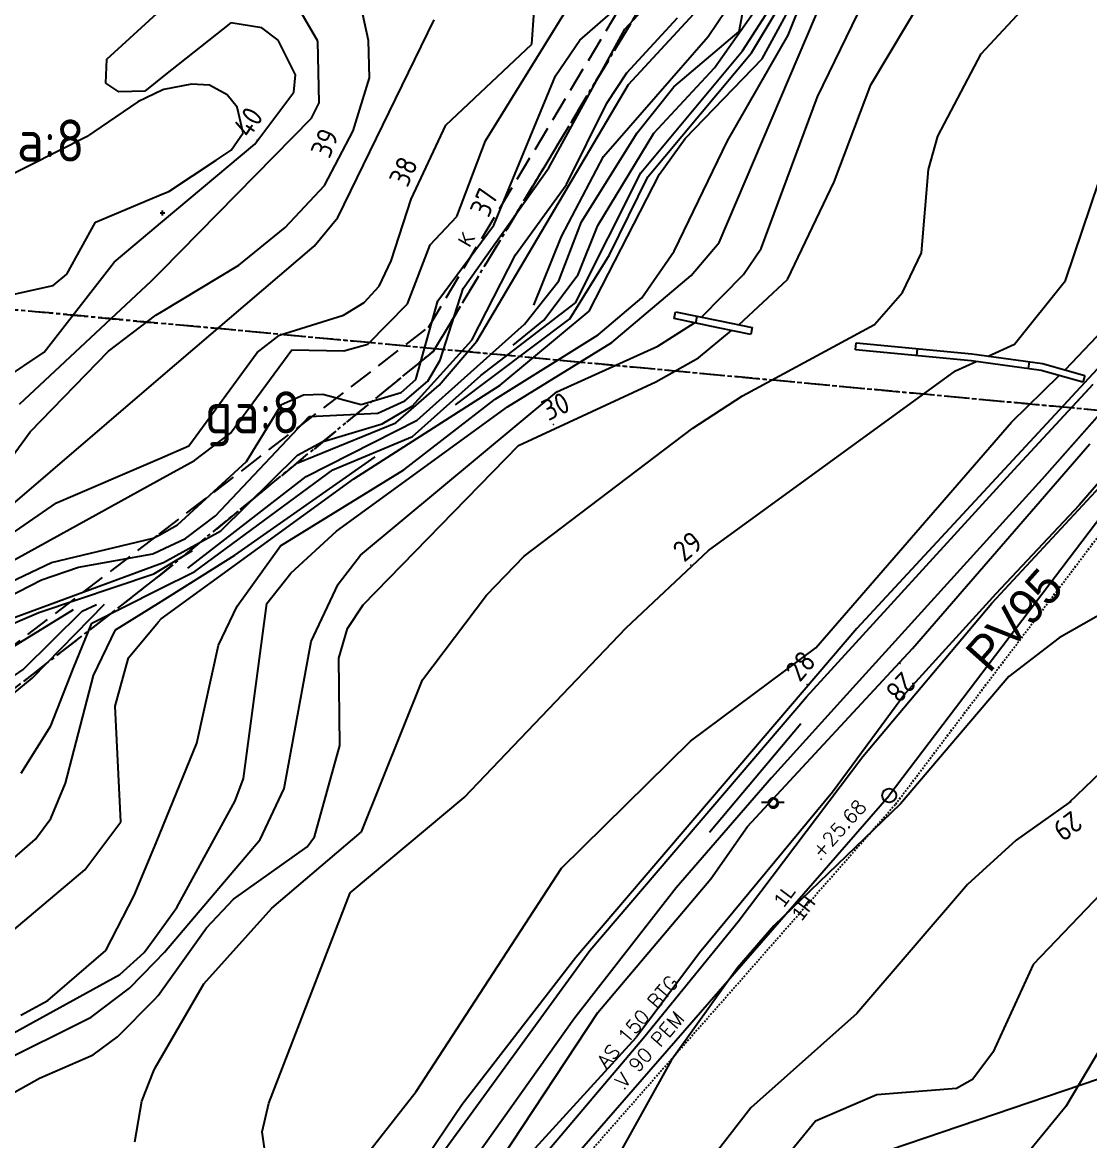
# Model space of a CAD drawing. Header units: metres. Extents: x 139929 to 143267, y 6401995 to 6404511.
# Drawn here: x 140642.5 to 140718.6, y 6402341.9 to 6402421.6 of the extents above; entities that cross this region are included whole.
import ezdxf
from ezdxf.enums import TextEntityAlignment as Align

# ---------------------------------------------------------------- set-up
doc = ezdxf.new("R2010")
doc.units = ezdxf.units.M
for name, pattern in [('DASHED', [0.75, 0.5, -0.25]), ('DASHED2', [3, 2, -1]), ('DGN Style 3', [2.464518, 1.76037, -0.704148]), ('HIDDEN2', [0.1875, 0.125, -0.0625]), ('PHANTOM', [2.5, 1.25, -0.25, 0.25, -0.25, 0.25, -0.25])]:
    doc.linetypes.add(name, pattern=pattern)
for name, color, linetype in [('GE_EL_DETALJ', 250, 'Continuous'), ('M-BEF-BELYSNINGSSTOLPE', 4, 'Continuous'), ('M-BEF-DIKE', 4, 'Dike5'), ('M-BEF-EL', 4, 'ELLEDNING'), ('M-BEF-EL-LUFT', 4, 'ELLEDNING'), ('M-BEF-EL-TEXT', 1, 'Continuous'), ('M-BEF-MUR', 4, 'Continuous'), ('M-BEF-NIVÅKURVA-PRIMÄR-0.5M', 12, 'Continuous'), ('M-BEF-NIVÅKURVA-PRIMÄR-1.0M', 12, 'Continuous'), ('M-BEF-OPTO-INFO', 4, 'Continuous'), ('M-BEF-TELE', 4, 'TELELEDNING'), ('M-BEF-TELE-INFO', 4, 'Continuous'), ('M-BEF-TELE-TEXT', 1, 'Continuous'), ('M-BEF-VA-S', 4, 'Continuous'), ('M-BEF-VA-TEXT', 1, 'Continuous'), ('M-BEF-VA-V', 4, 'HIDDEN2'), ('M-GR-FASTIGHETSGRÄNS', 3, 'PHANTOM'), ('M-GR-RÄTTIGHETSGRÄNS', 3, 'DASHED'), ('M-KRYSS-1000', 1, 'Continuous')]:
    doc.layers.add(name, color=color, linetype=linetype)
for name, color, linetype, lineweight in [('PRI_LED_LUFTLED_ELNÄT', 249, 'Continuous', 18), ('PRI_VATTEN_DIKE', 170, 'Continuous', 18), ('PRI_VATTEN_PIL', 170, 'Vattenpil', 18)]:
    doc.layers.add(name, color=color, linetype=linetype, lineweight=lineweight)
doc.styles.add('ISO', font='iso.shx', dxfattribs={"height": 2.5})
doc.styles.add('ROMANS', font='romans')
doc.styles.add('Style-font35', font='font35.shx')
doc.styles.add('Style-font38', font='font38.shx')
doc.linetypes.add('Dike5', pattern='A,1.5,["|",Standard,S=0.5,R=75,X=0,Y=0],1e-06,["|",Standard,S=0.5,R=105,X=0,Y=0],-0.75', length=2.250001)
doc.linetypes.add('ELLEDNING', pattern='A,3,-0.5,["E",Standard,S=0.5,R=0,X=0,Y=-0.25],-0.5', length=4)
doc.linetypes.add('TELELEDNING', pattern='A,3,-0.5,["T",Standard,S=0.5,R=0,X=0,Y=-0.25],-0.5', length=4)
doc.linetypes.add('Vattenpil', pattern='A,0,10,[107,sma.shx,S=1,R=0,X=0,Y=0],0', length=10)

# ---------------------------------------------------------------- blocks, each defined once
blk = doc.blocks.new('osynlig cirkel')
blk.add_circle((0, 0), 0.005)
blk = doc.blocks.new('OSYNLIG')
blk.add_blockref('osynlig cirkel', (0, 0))
blk = doc.blocks.new('PRI_L_ALLM')
for points in [[(-0.3, 0, 0), (-0.8, 0, 0)], [(0.8, 0, 0), (0.3, 0, 0)]]:
    blk.add_polyline3d(points)
blk.add_circle((0, 0), 0.3)
blk = doc.blocks.new('BAS104DEC101')
at = {"layer": 'GE_EL_DETALJ', "linetype": 'Continuous'}
blk.add_lwpolyline([(0.5, 0), (0.5, 0.05), (0.49, 0.1), (0.48, 0.15), (0.46, 0.2), (0.43, 0.25), (0.41, 0.3), (0.37, 0.33), (0.33, 0.37), (0.3, 0.41), (0.25, 0.43), (0.2, 0.46), (0.15, 0.48), (0.1, 0.49), (0.05, 0.5), (0, 0.5), (-0.05, 0.5), (-0.1, 0.49), (-0.15, 0.48), (-0.2, 0.46), (-0.25, 0.43), (-0.3, 0.41), (-0.33, 0.37), (-0.37, 0.33), (-0.41, 0.3), (-0.43, 0.25), (-0.46, 0.2), (-0.48, 0.15), (-0.49, 0.1), (-0.5, 0.05), (-0.5, 0), (-0.5, -0.05), (-0.49, -0.1), (-0.48, -0.15), (-0.46, -0.2), (-0.43, -0.25), (-0.41, -0.3), (-0.37, -0.33), (-0.33, -0.37), (-0.3, -0.41), (-0.25, -0.43), (-0.2, -0.46), (-0.15, -0.48), (-0.1, -0.49), (-0.05, -0.5), (0, -0.5), (0.05, -0.5), (0.1, -0.49), (0.15, -0.48), (0.2, -0.46), (0.25, -0.43), (0.3, -0.41), (0.33, -0.37), (0.37, -0.33), (0.41, -0.3), (0.43, -0.25), (0.46, -0.2), (0.48, -0.15), (0.49, -0.1), (0.5, -0.05), (0.5, 0)], dxfattribs=at)
blk = doc.blocks.new('BRUNN')
blk.add_circle((0, 0), 0.5)
blk = doc.blocks.new('PRI_V_POLLARE')
blk.add_circle((0, 0), 0.2)
blk = doc.blocks.new('PLUS')
for p, q in [((-0.175, 0), (0, 0)), ((0, 0), (0, 0.175)), ((0, -0.175), (0, 0)), ((0, 0), (0.175, 0))]:
    blk.add_line(p, q)
blk = doc.blocks.new('PRI_NIVÅ_HÖJDPKT')
at = {"color": 0, "linetype": 'Continuous', "lineweight": -3}
blk.add_circle((183, 184), 0.0005, dxfattribs=at)

msp = doc.modelspace()

# ---------------------------------------------------------------- linework, layer by layer
at = {"layer": 'M-BEF-DIKE'}
for p, q in [((140713.204, 6402389.718), (140718.574, 6402395.51)), ((140719.447, 6402393.835), (140715.181, 6402389.017)), ((140698.419, 6402373.531), (140713.204, 6402389.718)), ((140715.181, 6402389.017), (140701.932, 6402374.398)), ((140701.932, 6402374.398), (140695.911, 6402367.744)), ((140682.973, 6402355.44), (140698.419, 6402373.531)), ((140698.006, 6402371.61), (140691.508, 6402363.85)), ((140695.911, 6402367.744), (140689.129, 6402359.915)), ((140689.129, 6402359.915), (140681.838, 6402350.566)), ((140670.094, 6402337.763), (140682.973, 6402355.44)), ((140681.838, 6402350.566), (140674.89, 6402340.787))]:
    msp.add_line(p, q, dxfattribs=at)
at = {"layer": 'M-BEF-EL', "flags": 128}
msp.add_lwpolyline([(140673.867, 6402327.175), (140670.39, 6402329.644), (140669.656, 6402329.092), (140674.608, 6402334.839), (140686.789, 6402349.233), (140693.534, 6402357.516), (140702.417, 6402369.264), (140711.622, 6402380.209), (140721.182, 6402390.503)], dxfattribs=at)
at = {"layer": 'M-BEF-EL-LUFT', "lineweight": -3}
msp.add_line((140654.1, 6402324.2), (140746.743, 6402355.662), dxfattribs=at)
at = {"layer": 'M-BEF-MUR', "lineweight": -3}
for p, q in [((140688.976, 6402400.473), (140689.078, 6402400.963)), ((140689.078, 6402400.963), (140692.224, 6402400.308)), ((140690.514, 6402400.154), (140690.616, 6402400.642)), ((140692.124, 6402399.818), (140688.976, 6402400.473)), ((140694.433, 6402399.352), (140692.124, 6402399.818)), ((140692.224, 6402400.308), (140694.532, 6402399.842)), ((140694.532, 6402399.842), (140694.433, 6402399.352)), ((140701.903, 6402398.259), (140701.951, 6402398.757)), ((140710.13, 6402397.459), (140701.903, 6402398.259)), ((140701.951, 6402398.757), (140710.187, 6402397.955)), ((140706.277, 6402397.833), (140706.326, 6402398.331)), ((140715.125, 6402396.786), (140710.13, 6402397.459)), ((140710.187, 6402397.955), (140715.227, 6402397.277)), ((140714.222, 6402396.908), (140714.289, 6402397.403)), ((140718.099, 6402395.949), (140715.125, 6402396.786)), ((140715.227, 6402397.277), (140718.071, 6402396.477)), ((140718.186, 6402396.257), (140718.099, 6402395.949))]:
    msp.add_line(p, q, dxfattribs=at)
at = {"layer": 'M-BEF-MUR'}
for p, q in [((140688.976, 6402400.473), (140689.078, 6402400.963)), ((140689.078, 6402400.963), (140692.224, 6402400.308)), ((140690.514, 6402400.154), (140690.616, 6402400.642)), ((140692.124, 6402399.818), (140688.976, 6402400.473)), ((140694.433, 6402399.352), (140692.124, 6402399.818)), ((140692.224, 6402400.308), (140694.532, 6402399.842)), ((140694.532, 6402399.842), (140694.433, 6402399.352)), ((140701.903, 6402398.259, 29.955), (140701.951, 6402398.757, 29.955)), ((140710.13, 6402397.459, 29.415), (140701.903, 6402398.259, 29.955)), ((140701.951, 6402398.757, 29.955), (140710.187, 6402397.955, 29.415)), ((140706.277, 6402397.833, 29.668), (140706.326, 6402398.331, 29.668)), ((140715.125, 6402396.786, 29.031), (140710.13, 6402397.459, 29.415)), ((140710.187, 6402397.955, 29.415), (140715.227, 6402397.277, 29.031)), ((140714.222, 6402396.908, 29.1), (140714.289, 6402397.403, 29.102)), ((140718.099, 6402395.949, 28.505), (140715.125, 6402396.786, 29.031)), ((140715.227, 6402397.277, 29.031), (140718.235, 6402396.431, 28.505)), ((140718.235, 6402396.431, 28.505), (140718.099, 6402395.949, 28.505))]:
    msp.add_line(p, q, dxfattribs=at)
at = {"layer": 'M-BEF-NIVÅKURVA-PRIMÄR-0.5M', "linetype": 'Continuous', "lineweight": -3}
for p, q in [((140697.093, 6402420.667, 31.5), (140700.007, 6402427.967, 31.5)), ((140685.46, 6402421.091, 36.5), (140689.444, 6402425.381, 36.5)), ((140663.593, 6402420.245, 39.5), (140661.475, 6402423.929, 39.5)), ((140710.854, 6402419.338, 29.5), (140715.204, 6402424.025, 29.5)), ((140685.719, 6402417.154, 35.5), (140691.648, 6402423.571, 35.5)), ((140691.405, 6402420.568, 34.5), (140693.322, 6402423.454, 34.5)), ((140691.846, 6402418.353, 33.5), (140695.312, 6402423.29, 33.5)), ((140699.181, 6402416.271, 30.5), (140702.497, 6402423.076, 30.5)), ((140675.54, 6402413.133, 37.5), (140681.115, 6402422.163, 37.5)), ((140694.483, 6402419.4, 32.5), (140696.236, 6402422.334, 32.5)), ((140665.008, 6402407.667, 38.5), (140671.886, 6402421.769, 38.5)), ((140680.058, 6402411.216, 36.5), (140685.46, 6402421.091, 36.5)), ((140683.948, 6402412.035, 34.5), (140691.405, 6402420.568, 34.5)), ((140692.778, 6402413.143, 31.5), (140697.093, 6402420.667, 31.5)), ((140663.693, 6402415.841, 39.5), (140663.593, 6402420.245, 39.5)), ((140687.115, 6402410.575, 32.5), (140694.483, 6402419.4, 32.5)), ((140707.764, 6402413.48, 29.5), (140710.854, 6402419.338, 29.5)), ((140687.524, 6402413.688, 33.5), (140691.846, 6402418.353, 33.5)), ((140652.545, 6402416.785, 40.5), (140650.777, 6402415.932, 40.5)), ((140652.613, 6402416.798, 40.5), (140652.545, 6402416.785, 40.5)), ((140654.581, 6402417.171, 40.5), (140652.613, 6402416.798, 40.5)), ((140655.86, 6402417.113, 40.5), (140654.581, 6402417.171, 40.5)), ((140657.12, 6402416.423, 40.5), (140655.86, 6402417.113, 40.5)), ((140674.912, 6402398.859, 35.5), (140685.719, 6402417.154, 35.5)), ((140650.777, 6402415.932, 40.5), (140647.116, 6402413.416, 40.5)), ((140657.849, 6402415.54, 40.5), (140657.12, 6402416.423, 40.5)), ((140663.144, 6402414.759, 39.5), (140663.693, 6402415.841, 39.5)), ((140695.173, 6402405.472, 30.5), (140699.181, 6402416.271, 30.5)), ((140658.279, 6402413.71, 40.5), (140657.849, 6402415.54, 40.5)), ((140652.48, 6402403.905, 39.5), (140663.144, 6402414.759, 39.5)), ((140647.116, 6402413.416, 40.5), (140640.949, 6402410.309, 40.5)), ((140657.426, 6402412.476, 40.5), (140658.279, 6402413.71, 40.5)), ((140683.546, 6402407.107, 33.5), (140687.524, 6402413.688, 33.5)), ((140707.112, 6402411.09, 29.5), (140707.764, 6402413.48, 29.5)), ((140673.496, 6402407.755, 37.5), (140675.54, 6402413.133, 37.5)), ((140688.989, 6402405.286, 31.5), (140692.778, 6402413.143, 31.5)), ((140652.974, 6402409.54, 40.5), (140656.343, 6402411.77, 40.5)), ((140656.343, 6402411.77, 40.5), (140657.426, 6402412.476, 40.5)), ((140680.945, 6402406.314, 34.5), (140683.948, 6402412.035, 34.5)), ((140673.942, 6402402.628, 36.5), (140680.058, 6402411.216, 36.5)), ((140706.599, 6402405.17, 29.5), (140707.112, 6402411.09, 29.5)), ((140684.379, 6402405.024, 32.5), (140687.115, 6402410.575, 32.5)), ((140647.755, 6402407.357, 40.5), (140652.536, 6402409.357, 40.5)), ((140652.536, 6402409.357, 40.5), (140652.974, 6402409.54, 40.5)), ((140671.593, 6402405.725, 37.5), (140673.496, 6402407.755, 37.5)), ((140645.705, 6402403.639, 40.5), (140647.755, 6402407.357, 40.5)), ((140663.319, 6402405.631, 38.5), (140665.008, 6402407.667, 38.5)), ((140682.139, 6402403.615, 33.5), (140683.546, 6402407.107, 33.5)), ((140678.974, 6402401.421, 34.5), (140680.945, 6402406.314, 34.5)), ((140652.402, 6402396.298, 38.5), (140663.319, 6402405.631, 38.5)), ((140669.976, 6402401.536, 37.5), (140671.593, 6402405.725, 37.5)), ((140693.925, 6402403.623, 30.5), (140695.173, 6402405.472, 30.5)), ((140681.546, 6402400.45, 32.5), (140684.379, 6402405.024, 32.5)), ((140686.68, 6402401.963, 31.5), (140688.989, 6402405.286, 31.5)), ((140705.26, 6402402.337, 29.5), (140706.599, 6402405.17, 29.5)), ((140651.744, 6402403.156, 39.5), (140652.48, 6402403.905, 39.5)), ((140642.331, 6402394.371, 39.5), (140651.744, 6402403.156, 39.5)), ((140644.733, 6402402.83, 40.5), (140645.705, 6402403.639, 40.5)), ((140679.686, 6402400.357, 33.5), (140682.139, 6402403.615, 33.5)), ((140690.937, 6402400.576, 30.5), (140693.925, 6402403.623, 30.5)), ((140640.741, 6402401.965, 40.5), (140644.733, 6402402.83, 40.5)), ((140672.308, 6402397.523, 36.5), (140673.942, 6402402.628, 36.5)), ((140703.263, 6402400.047, 29.5), (140705.26, 6402402.337, 29.5)), ((140667.153, 6402398.651, 37.5), (140669.976, 6402401.536, 37.5)), ((140683.563, 6402399.325, 31.5), (140686.68, 6402401.963, 31.5)), ((140716.835, 6402396.825, 28.5), (140721.364, 6402401.589, 28.5)), ((140673.393, 6402394.327, 32.5), (140681.546, 6402400.45, 32.5)), ((140677.503, 6402398.578, 33.5), (140679.686, 6402400.357, 33.5)), ((140687.81, 6402398.514, 30.5), (140690.437, 6402400.169, 30.5)), ((140693.856, 6402394.981, 29.5), (140703.263, 6402400.047, 29.5)), ((140676.234, 6402394.74, 31.5), (140683.563, 6402399.325, 31.5)), ((140657.357, 6402392.312, 37.5), (140661.746, 6402398.251, 37.5)), ((140661.746, 6402398.251, 37.5), (140665.436, 6402398.189, 37.5)), ((140665.436, 6402398.189, 37.5), (140667.153, 6402398.651, 37.5)), ((140672.224, 6402395.742, 35.5), (140674.912, 6402398.859, 35.5)), ((140680.612, 6402395.246, 30.5), (140687.81, 6402398.514, 30.5)), ((140671.422, 6402396.027, 36.5), (140672.308, 6402397.523, 36.5)), ((140634.965, 6402381.39, 38.5), (140652.402, 6402396.298, 38.5)), ((140669.778, 6402394.609, 36.5), (140671.422, 6402396.027, 36.5)), ((140713.006, 6402393.088, 28.5), (140716.42, 6402396.422, 28.5)), ((140666.62, 6402383.617, 30.5), (140680.612, 6402395.246, 30.5)), ((140669.142, 6402393.046, 35.5), (140672.224, 6402395.742, 35.5)), ((140690.306, 6402392.657, 29.5), (140693.856, 6402394.981, 29.5)), ((140667.874, 6402393.735, 36.5), (140669.778, 6402394.609, 36.5)), ((140669.719, 6402389.691, 31.5), (140676.234, 6402394.74, 31.5)), ((140656.292, 6402386.425, 36.5), (140662.964, 6402393.496, 36.5)), ((140662.964, 6402393.496, 36.5), (140667.874, 6402393.735, 36.5)), ((140662.159, 6402390.188, 35.5), (140669.142, 6402393.046, 35.5)), ((140678.296, 6402383.558, 29.5), (140690.306, 6402392.657, 29.5)), ((140699.079, 6402377.017, 28.5), (140713.006, 6402393.088, 28.5)), ((140654.806, 6402390.37, 37.5), (140657.357, 6402392.312, 37.5)), ((140652.327, 6402389.005, 37.5), (140654.806, 6402390.37, 37.5)), ((140657.684, 6402383.615, 32.5), (140667.682, 6402390.632, 32.5)), ((140660.929, 6402384.286, 31.5), (140669.719, 6402389.691, 31.5)), ((140635.585, 6402379.793, 37.5), (140652.327, 6402389.005, 37.5)), ((140654.159, 6402384.803, 36.5), (140656.292, 6402386.425, 36.5)), ((140652.274, 6402383.916, 36.5), (140654.159, 6402384.803, 36.5)), ((140651.826, 6402383.705, 36.5), (140652.274, 6402383.916, 36.5)), ((140652.26, 6402382.506, 35.5), (140654.659, 6402383.958, 35.5)), ((140657.833, 6402379.997, 31.5), (140660.929, 6402384.286, 31.5)), ((140646.528, 6402382.753, 36.5), (140651.826, 6402383.705, 36.5)), ((140652.236, 6402380.206, 32.5), (140657.684, 6402383.615, 32.5)), ((140665.041, 6402381.544, 30.5), (140666.62, 6402383.617, 30.5)), ((140675.613, 6402380.775, 29.5), (140678.296, 6402383.558, 29.5)), ((140643.723, 6402379.54, 35.5), (140651.896, 6402382.286, 35.5)), ((140643.908, 6402381.87, 36.5), (140646.528, 6402382.753, 36.5)), ((140651.896, 6402382.286, 35.5), (140652.26, 6402382.506, 35.5)), ((140623.448, 6402371.285, 36.5), (140643.908, 6402381.87, 36.5)), ((140663.111, 6402377.457, 30.5), (140665.041, 6402381.544, 30.5)), ((140671.054, 6402374.737, 29.5), (140675.613, 6402380.775, 29.5)), ((140643.227, 6402374.848, 33.5), (140648.39, 6402380.131, 33.5)), ((140649.183, 6402378.295, 32.5), (140652.236, 6402380.206, 32.5)), ((140656.508, 6402377.215, 31.5), (140657.833, 6402379.997, 31.5)), ((140636.848, 6402374.008, 34.5), (140646.19, 6402379.743, 34.5)), ((140638.664, 6402377.39, 35.5), (140643.723, 6402379.54, 35.5)), ((140719.92, 6402379.714, 28.5), (140716.411, 6402377.727, 28.5)), ((140647.608, 6402375.041, 32.5), (140649.183, 6402378.295, 32.5)), ((140661.199, 6402366.993, 30.5), (140663.111, 6402377.457, 30.5)), ((140716.411, 6402377.727, 28.5), (140712.832, 6402374.963, 28.5)), ((140654.972, 6402370.213, 31.5), (140656.508, 6402377.215, 31.5)), ((140690.135, 6402370.37, 28.5), (140699.079, 6402377.017, 28.5)), ((140645.619, 6402367.372, 32.5), (140647.608, 6402375.041, 32.5)), ((140633.179, 6402366.643, 33.5), (140643.227, 6402374.848, 33.5)), ((140666.702, 6402363.899, 29.5), (140671.054, 6402374.737, 29.5)), ((140712.832, 6402374.963, 28.5), (140705.102, 6402365.91, 28.5)), ((140680.946, 6402361.324, 28.5), (140690.135, 6402370.37, 28.5)), ((140652.061, 6402363.129, 31.5), (140654.972, 6402370.213, 31.5)), ((140644.575, 6402364.857, 32.5), (140645.619, 6402367.372, 32.5)), ((140659.493, 6402363.366, 30.5), (140661.199, 6402366.993, 30.5)), ((140705.102, 6402365.91, 28.5), (140696.091, 6402357.201, 28.5)), ((140643.47, 6402363.376, 32.5), (140644.575, 6402364.857, 32.5)), ((140660.305, 6402358.464, 29.5), (140666.702, 6402363.899, 29.5)), ((140723.99, 6402364.325, 29.5), (140714.557, 6402354.457, 29.5)), ((140636.766, 6402357.552, 32.5), (140643.47, 6402363.376, 32.5)), ((140650.515, 6402359.367, 31.5), (140652.061, 6402363.129, 31.5)), ((140652.661, 6402355.33, 30.5), (140659.493, 6402363.366, 30.5)), ((140670.608, 6402345.413, 28.5), (140680.946, 6402361.324, 28.5)), ((140648.492, 6402355.439, 31.5), (140650.515, 6402359.367, 31.5)), ((140655.476, 6402353.079, 29.5), (140660.305, 6402358.464, 29.5)), ((140696.091, 6402357.201, 28.5), (140693.485, 6402354.214, 28.5)), ((140644.353, 6402351.888, 31.5), (140648.492, 6402355.439, 31.5)), ((140651.973, 6402354.625, 30.5), (140652.661, 6402355.33, 30.5)), ((140650.16, 6402352.769, 30.5), (140651.973, 6402354.625, 30.5)), ((140714.557, 6402354.457, 29.5), (140711.675, 6402348.192, 29.5)), ((140693.485, 6402354.214, 28.5), (140688.765, 6402347.607, 28.5)), ((140647.43, 6402350.698, 30.5), (140650.16, 6402352.769, 30.5)), ((140651.996, 6402347.096, 29.5), (140655.476, 6402353.079, 29.5)), ((140642.429, 6402350.853, 31.5), (140644.353, 6402351.888, 31.5)), ((140637.497, 6402345.761, 30.5), (140647.43, 6402350.698, 30.5)), ((140711.675, 6402348.192, 29.5), (140710.235, 6402346.27, 29.5)), ((140688.765, 6402347.607, 28.5), (140681.341, 6402334.264, 28.5)), ((140651.043, 6402344.724, 29.5), (140651.893, 6402346.84, 29.5)), ((140651.893, 6402346.84, 29.5), (140651.996, 6402347.096, 29.5)), ((140709.107, 6402345.616, 29.5), (140703.416, 6402345.166, 29.5)), ((140710.235, 6402346.27, 29.5), (140709.107, 6402345.616, 29.5)), ((140665.171, 6402338.51, 28.5), (140670.608, 6402345.413, 28.5)), ((140703.416, 6402345.166, 29.5), (140699.058, 6402343.295, 29.5)), ((140650.548, 6402341.806, 29.5), (140651.043, 6402344.724, 29.5)), ((140699.058, 6402343.295, 29.5), (140695.515, 6402338.993, 29.5))]:
    msp.add_line(p, q, dxfattribs=at)
at = {"layer": 'M-BEF-NIVÅKURVA-PRIMÄR-1.0M', "linetype": 'Continuous', "lineweight": -3}
for p, q in [((140693.602, 6402420.925, 34), (140696.754, 6402437.046, 34)), ((140667.199, 6402420.29, 39), (140666.389, 6402424.003, 39)), ((140692.177, 6402405.903, 31), (140699.797, 6402423.773, 31)), ((140703.004, 6402417.143, 30), (140706.922, 6402423.707, 30)), ((140682.267, 6402420.32, 37), (140685.549, 6402423.216, 37)), ((140648.545, 6402418.967, 40), (140652.674, 6402422.716, 40)), ((140678.839, 6402420.037, 38), (140679.013, 6402422.411, 38)), ((140693.853, 6402419.554, 33), (140695.753, 6402422.491, 33)), ((140695.247, 6402418.988, 32), (140697.103, 6402422.373, 32)), ((140657.382, 6402421.559, 40), (140652.623, 6402417.768, 40)), ((140659.61, 6402421.187, 40), (140657.382, 6402421.559, 40)), ((140685.603, 6402417.993, 36), (140689.225, 6402421.907, 36)), ((140660.759, 6402420.305, 40), (140659.61, 6402421.187, 40)), ((140688.948, 6402416.979, 34), (140693.602, 6402420.925, 34)), ((140661.996, 6402417.844, 40), (140660.759, 6402420.305, 40)), ((140667.273, 6402417.631, 39), (140667.199, 6402420.29, 39)), ((140672.711, 6402414.263, 38), (140678.839, 6402420.037, 38)), ((140680.531, 6402417.774, 37), (140682.267, 6402420.32, 37)), ((140648.497, 6402417.26, 40), (140648.545, 6402418.967, 40)), ((140686.615, 6402410.857, 33), (140693.853, 6402419.554, 33)), ((140689.757, 6402413.319, 32), (140695.247, 6402418.988, 32)), ((140652.623, 6402417.768, 40), (140651.27, 6402416.69, 40)), ((140661.874, 6402416.614, 40), (140661.996, 6402417.844, 40)), ((140666.114, 6402413.863, 39), (140667.273, 6402417.631, 39)), ((140676.141, 6402407.128, 37), (140680.531, 6402417.774, 37)), ((140684.176, 6402415.831, 36), (140685.603, 6402417.993, 36)), ((140649.423, 6402416.626, 40), (140648.497, 6402417.26, 40)), ((140651.27, 6402416.69, 40), (140649.423, 6402416.626, 40)), ((140659.113, 6402412.894, 40), (140661.874, 6402416.614, 40)), ((140686.338, 6402413.703, 34), (140688.948, 6402416.979, 34)), ((140700.371, 6402410.222, 30), (140703.004, 6402417.143, 30)), ((140681.315, 6402410.033, 36), (140684.176, 6402415.831, 36)), ((140670.248, 6402408.988, 38), (140672.711, 6402414.263, 38)), ((140664.07, 6402409.957, 39), (140666.114, 6402413.863, 39)), ((140682.378, 6402407.367, 34), (140686.338, 6402413.703, 34)), ((140687.932, 6402410.772, 32), (140689.757, 6402413.319, 32)), ((140652.516, 6402407.384, 40), (140659.113, 6402412.894, 40)), ((140716.855, 6402403.181, 29), (140719.858, 6402412.051, 29)), ((140681.943, 6402401.594, 33), (140686.615, 6402410.857, 33)), ((140682.915, 6402400.994, 32), (140687.932, 6402410.772, 32)), ((140697.06, 6402403.27, 30), (140700.371, 6402410.222, 30)), ((140661.27, 6402406.966, 39), (140664.07, 6402409.957, 39)), ((140677.668, 6402405.021, 36), (140681.315, 6402410.033, 36)), ((140668.825, 6402404.586, 38), (140670.248, 6402408.988, 38)), ((140649.068, 6402404.504, 40), (140652.516, 6402407.384, 40)), ((140657.963, 6402404.283, 39), (140661.27, 6402406.966, 39)), ((140672.143, 6402401.748, 37), (140676.141, 6402407.128, 37)), ((140680.761, 6402403.156, 34), (140682.378, 6402407.367, 34)), ((140690.199, 6402403.539, 31), (140692.177, 6402405.903, 31)), ((140667.952, 6402402.783, 38), (140668.825, 6402404.586, 38)), ((140674.562, 6402398.935, 36), (140677.668, 6402405.021, 36)), ((140644.098, 6402398.08, 40), (140649.068, 6402404.504, 40)), ((140652.45, 6402400.949, 39), (140657.963, 6402404.283, 39)), ((140678.324, 6402400.069, 34), (140680.761, 6402403.156, 34)), ((140684.543, 6402398.783, 31), (140690.199, 6402403.539, 31)), ((140693.581, 6402400.034, 30), (140697.06, 6402403.27, 30)), ((140713.219, 6402398.644, 29), (140716.855, 6402403.181, 29)), ((140666.891, 6402401.622, 38), (140667.952, 6402402.783, 38)), ((140665.413, 6402400.726, 38), (140666.891, 6402401.622, 38)), ((140670.566, 6402396.139, 37), (140672.143, 6402401.748, 37)), ((140675.197, 6402396.416, 33), (140681.943, 6402401.594, 33)), ((140648.672, 6402398.166, 39), (140652.059, 6402400.713, 39)), ((140652.059, 6402400.713, 39), (140652.45, 6402400.949, 39)), ((140660.861, 6402399.296, 38), (140665.413, 6402400.726, 38)), ((140676.581, 6402395.723, 32), (140682.915, 6402400.994, 32)), ((140670.663, 6402393.249, 34), (140678.324, 6402400.069, 34)), ((140659.263, 6402398.049, 38), (140660.861, 6402399.296, 38)), ((140690.722, 6402397.691, 30), (140693.062, 6402399.629, 30)), ((140643.09, 6402392.406, 39), (140648.672, 6402398.166, 39)), ((140670.305, 6402394.225, 36), (140674.562, 6402398.935, 36)), ((140677.106, 6402394.197, 31), (140684.543, 6402398.783, 31)), ((140711.347, 6402397.799, 29), (140713.219, 6402398.644, 29)), ((140641.134, 6402396.098, 40), (140644.098, 6402398.08, 40)), ((140654.408, 6402391.401, 38), (140659.263, 6402398.049, 38)), ((140687.663, 6402395.966, 30), (140690.722, 6402397.691, 30)), ((140720.018, 6402397.844, 28), (140701.987, 6402378.385, 28)), ((140709.026, 6402396.751, 29), (140710.487, 6402397.411, 29)), ((140691.435, 6402383.961, 29), (140709.026, 6402396.751, 29)), ((140669.527, 6402395.204, 37), (140670.566, 6402396.139, 37)), ((140670.327, 6402392.083, 33), (140675.197, 6402396.416, 33)), ((140677.895, 6402391.438, 30), (140687.663, 6402395.966, 30)), ((140660.992, 6402394.346, 37), (140662.57, 6402395.039, 37)), ((140662.57, 6402395.039, 37), (140663.939, 6402395.082, 37)), ((140663.939, 6402395.082, 37), (140666.667, 6402394.347, 37)), ((140666.147, 6402389.054, 32), (140676.581, 6402395.723, 32)), ((140666.667, 6402394.347, 37), (140669.527, 6402395.204, 37)), ((140658.503, 6402390.295, 37), (140660.992, 6402394.346, 37)), ((140664.917, 6402385.34, 31), (140677.106, 6402394.197, 31)), ((140668.173, 6402392.988, 36), (140670.305, 6402394.225, 36)), ((140662.77, 6402389.223, 34), (140670.663, 6402393.249, 34)), ((140663.909, 6402391.701, 36), (140668.173, 6402392.988, 36)), ((140638.499, 6402386.128, 39), (140643.09, 6402392.406, 39)), ((140664.669, 6402389.688, 33), (140670.327, 6402392.083, 33)), ((140652.342, 6402390.516, 38), (140654.408, 6402391.401, 38)), ((140662.131, 6402390.756, 36), (140663.909, 6402391.701, 36)), ((140666.813, 6402380.074, 30), (140677.895, 6402391.438, 30)), ((140705.969, 6402376.963, 28), (140718.59, 6402391.554, 28)), ((140644.962, 6402387.355, 38), (140652.342, 6402390.516, 38)), ((140653.602, 6402385.776, 37), (140658.503, 6402390.295, 37)), ((140656.669, 6402385.343, 36), (140662.131, 6402390.756, 36)), ((140654.835, 6402382.454, 33), (140664.669, 6402389.688, 33)), ((140652.422, 6402379.094, 32), (140666.147, 6402389.054, 32)), ((140654.319, 6402382.695, 34), (140662.77, 6402389.223, 34)), ((140634.25, 6402379.92, 38), (140644.962, 6402387.355, 38)), ((140652.286, 6402385.055, 37), (140653.602, 6402385.776, 37)), ((140644.615, 6402383.086, 37), (140651.869, 6402384.826, 37)), ((140651.869, 6402384.826, 37), (140652.286, 6402385.055, 37)), ((140652.595, 6402383.094, 36), (140656.669, 6402385.343, 36)), ((140661.663, 6402382.337, 31), (140664.917, 6402385.34, 31)), ((140685.562, 6402378.438, 29), (140691.435, 6402383.961, 29)), ((140635.079, 6402378.608, 37), (140644.615, 6402383.086, 37)), ((140652.265, 6402382.972, 36), (140652.595, 6402383.094, 36)), ((140635.651, 6402376.877, 36), (140652.265, 6402382.972, 36)), ((140652.246, 6402381.161, 33), (140654.835, 6402382.454, 33)), ((140659.945, 6402380.176, 31), (140661.663, 6402382.337, 31)), ((140647.487, 6402378.784, 33), (140652.246, 6402381.161, 33)), ((140646.81, 6402379.625, 34), (140647.81, 6402380.094, 34)), ((140658.29, 6402367.697, 31), (140659.945, 6402380.176, 31)), ((140665.7, 6402378.382, 30), (140666.813, 6402380.074, 30)), ((140642.604, 6402375.468, 34), (140646.81, 6402379.625, 34)), ((140652.222, 6402378.854, 32), (140652.422, 6402379.094, 32)), ((140646.169, 6402375.529, 33), (140647.487, 6402378.784, 33)), ((140650.109, 6402376.308, 32), (140652.222, 6402378.854, 32)), ((140665.077, 6402376.286, 30), (140665.7, 6402378.382, 30)), ((140674.007, 6402366.346, 29), (140685.562, 6402378.438, 29)), ((140701.987, 6402378.385, 28), (140681.969, 6402354.946, 28)), ((140694.212, 6402364.292, 28), (140705.969, 6402376.963, 28)), ((140649.159, 6402372.861, 32), (140650.109, 6402376.308, 32)), ((140665.165, 6402370.051, 30), (140665.077, 6402376.286, 30)), ((140631.242, 6402367.668, 34), (140642.604, 6402375.468, 34)), ((140644.558, 6402371.447, 33), (140646.169, 6402375.529, 33)), ((140649.556, 6402364.612, 32), (140649.159, 6402372.861, 32)), ((140642.459, 6402368.076, 33), (140644.558, 6402371.447, 33)), ((140721.676, 6402370.375, 29), (140717.091, 6402365.982, 29)), ((140663.356, 6402363.557, 30), (140665.165, 6402370.051, 30)), ((140657.712, 6402366.103, 31), (140658.29, 6402367.697, 31)), ((140665.899, 6402359.565, 29), (140674.007, 6402366.346, 29)), ((140653.552, 6402358.52, 31), (140657.712, 6402366.103, 31)), ((140717.091, 6402365.982, 29), (140713.336, 6402363.307, 29)), ((140646.983, 6402361.199, 32), (140649.556, 6402364.612, 32)), ((140691.59, 6402360.56, 28), (140694.212, 6402364.292, 28)), ((140662.834, 6402362.828, 30), (140663.356, 6402363.557, 30)), ((140713.336, 6402363.307, 29), (140709.871, 6402360.157, 29)), ((140657.582, 6402359.119, 30), (140662.834, 6402362.828, 30)), ((140641.204, 6402356.312, 32), (140646.983, 6402361.199, 32)), ((140683.551, 6402351.036, 28), (140691.59, 6402360.56, 28)), ((140709.871, 6402360.157, 29), (140702.002, 6402350.97, 29)), ((140655.657, 6402357.064, 30), (140657.582, 6402359.119, 30)), ((140660.094, 6402344.579, 29), (140665.899, 6402359.565, 29)), ((140651.991, 6402356.377, 31), (140653.552, 6402358.52, 31)), ((140652.209, 6402352.236, 30), (140655.657, 6402357.064, 30)), ((140651.212, 6402355.307, 31), (140651.991, 6402356.377, 31)), ((140649.486, 6402353.738, 31), (140651.212, 6402355.307, 31)), ((140681.969, 6402354.946, 28), (140673.87, 6402344.471, 28)), ((140641.409, 6402349.296, 31), (140649.486, 6402353.738, 31)), ((140722.573, 6402353.913, 30), (140716.886, 6402344.336, 30)), ((140649.309, 6402349.293, 30), (140651.946, 6402351.969, 30)), ((140651.946, 6402351.969, 30), (140652.209, 6402352.236, 30)), ((140676.669, 6402340.629, 28), (140683.551, 6402351.036, 28)), ((140702.002, 6402350.97, 29), (140694.446, 6402344.23, 29)), ((140647.581, 6402348.018, 30), (140649.309, 6402349.293, 30)), ((140643.749, 6402346.364, 30), (140647.581, 6402348.018, 30)), ((140636.482, 6402342.254, 30), (140643.749, 6402346.364, 30)), ((140659.615, 6402342.526, 29), (140660.094, 6402344.579, 29)), ((140673.87, 6402344.471, 28), (140669.758, 6402338.377, 28)), ((140694.446, 6402344.23, 29), (140684.475, 6402331.432, 29)), ((140716.886, 6402344.336, 30), (140712.393, 6402338.879, 30)), ((140660.457, 6402336.573, 29), (140659.615, 6402342.526, 29))]:
    msp.add_line(p, q, dxfattribs=at)
at = {"layer": 'M-BEF-TELE', "linetype": 'Continuous'}
for p, q in [((140721.003, 6402390.847), (140717.835, 6402387.177)), ((140717.835, 6402387.177), (140711.902, 6402380.856)), ((140711.902, 6402380.856), (140705.471, 6402373.787)), ((140705.471, 6402373.787), (140700.259, 6402366.73)), ((140700.259, 6402366.73), (140690.775, 6402355.293)), ((140690.775, 6402355.293), (140686.27, 6402349.255)), ((140673.774, 6402335.586), (140686.27, 6402349.255))]:
    msp.add_line(p, q, dxfattribs=at)
at = {"layer": 'M-BEF-TELE-INFO', "linetype": 'DGN Style 3'}
for p, q in [((140671.467, 6402399.841), (140695.463, 6402439.894)), ((140652.287, 6402385.109), (140671.467, 6402399.841)), ((140574.379, 6402325.619), (140652.269, 6402385.095))]:
    msp.add_line(p, q, dxfattribs=at)
at = {"layer": 'M-BEF-VA-S'}
for points in [[(140730.845, 6402401.45, 25.94), (140704.304, 6402366.494, 25.68)], [(140673.261, 6402330.845, 0), (140704.304, 6402366.494, 0)]]:
    msp.add_polyline3d(points, dxfattribs=at)
at = {"layer": 'M-BEF-VA-TEXT'}
for points in [[(140699.437, 6402361.933, 0), (140699.503, 6402362.008, 0)], [(140684.141, 6402346.98, 0), (140684.206, 6402347.056, 0)], [(140685.44, 6402345.598, 0), (140685.506, 6402345.673, 0)]]:
    msp.add_polyline3d(points, dxfattribs=at)
at = {"layer": 'M-BEF-VA-V'}
msp.add_polyline3d([(140626.85, 6402271.456, 0), (140634.792, 6402282.978, 0), (140641.596, 6402292.423, 0), (140648.21, 6402301.388, 0), (140651.466, 6402305.372, 0), (140654.024, 6402308.5, 0), (140672.227, 6402329.215, 0), (140673.751, 6402330.601, 0), (140704.762, 6402365.886, 0), (140719.812, 6402385.776, 0), (140731.749, 6402401.079, 0), (140745.841, 6402426.178, 0), (140746.326, 6402427.04, 0), (140758.698, 6402449.03, 0), (140771.155, 6402469.343, 0), (140771.632, 6402480.661, 0), (140772.009, 6402495.506, 0), (140774.936, 6402544.847, 0), (140775.864, 6402560.322, 0), (140780.7, 6402567.968, 0)], dxfattribs=at)
at = {"layer": 'M-GR-FASTIGHETSGRÄNS'}
for p, q in [((140671.828, 6402398.156), (140696.154, 6402438.569)), ((140719.409, 6402393.907), (140628.023, 6402402.407)), ((140628.023, 6402402.407), (140652.441, 6402400.136)), ((140747.365, 6402391.307), (140652.441, 6402400.136)), ((140652.256, 6402382.112), (140671.828, 6402398.156)), ((140623.697, 6402359.884), (140652.256, 6402382.112))]:
    msp.add_line(p, q, dxfattribs=at)
at = {"layer": 'M-GR-RÄTTIGHETSGRÄNS', "color": 1, "linetype": 'DASHED2', "lineweight": -3}
for p, q in [((140721.398, 6402480.509), (140671.828, 6402398.156)), ((140671.828, 6402398.156), (140652.256, 6402382.112)), ((140623.697, 6402359.884), (140652.256, 6402382.112))]:
    msp.add_line(p, q, dxfattribs=at)
at = {"layer": 'PRI_LED_LUFTLED_ELNÄT', "lineweight": -3}
msp.add_line((140654.1, 6402324.2), (140740.438, 6402353.521), dxfattribs=at)
at = {"layer": 'PRI_VATTEN_DIKE', "color": 1, "linetype": 'Continuous', "lineweight": -3}
for p, q in [((140713.204, 6402389.718, 27.831), (140718.846, 6402395.803, 27.817)), ((140720.384, 6402394.893, 27.678), (140715.181, 6402389.017, 27.678)), ((140698.419, 6402373.531), (140713.204, 6402389.718)), ((140715.181, 6402389.017, 27.678), (140701.932, 6402374.398, 27.678)), ((140701.932, 6402374.398), (140695.911, 6402367.744)), ((140682.973, 6402355.44), (140698.419, 6402373.531)), ((140695.911, 6402367.744), (140689.129, 6402359.915)), ((140689.129, 6402359.915), (140681.838, 6402350.566)), ((140670.094, 6402337.763), (140682.973, 6402355.44)), ((140681.838, 6402350.566), (140674.89, 6402340.787))]:
    msp.add_line(p, q, dxfattribs=at)
at = {"layer": 'PRI_VATTEN_PIL', "color": 1, "linetype": 'Continuous', "lineweight": -3}
msp.add_line((140698.006, 6402371.61), (140691.508, 6402363.85), dxfattribs=at)

# ---------------------------------------------------------------- block references
at = {"layer": 'M-BEF-BELYSNINGSSTOLPE'}
msp.add_blockref('PRI_L_ALLM', (140696.013, 6402365.986), dxfattribs=at)
msp.add_blockref('PRI_L_ALLM', (140696.013, 6402365.986), dxfattribs=at)
at = {"layer": 'M-BEF-NIVÅKURVA-PRIMÄR-1.0M', "color": 1, "linetype": 'Continuous', "lineweight": -3, "xscale": 0.001, "yscale": 0.001, "zscale": 0.001}
for p in [(140659.084, 6402413.014, 40), (140664.836, 6402411.637, 39), (140670.382, 6402409.573, 38), (140676.164, 6402407.416, 37), (140680.189, 6402392.743, 30), (140689.979, 6402382.714, 29), (140704.904, 6402375.725, 28), (140698.279, 6402374.216, 28), (140717.051, 6402365.838, 29)]:
    msp.add_blockref('PRI_NIVÅ_HÖJDPKT', p, dxfattribs=at)
at = {"layer": 'M-BEF-OPTO-INFO', "linetype": 'Continuous', "xscale": 0.7, "yscale": 0.7}
msp.add_blockref('BAS104DEC101', (140696.048, 6402365.954), dxfattribs=at)
at = {"layer": 'M-BEF-VA-S'}
msp.add_blockref('BRUNN', (140704.304, 6402366.494, 25.68), dxfattribs=at)
at = {"layer": 'M-GR-RÄTTIGHETSGRÄNS', "lineweight": -3}
for p in [(140643.573, 6402411.662), (140658.941, 6402392.29)]:
    msp.add_blockref('OSYNLIG', p, dxfattribs=at)
at = {"layer": 'M-GR-RÄTTIGHETSGRÄNS', "color": 1, "linetype": 'Continuous', "lineweight": -3, "xscale": 0.01, "yscale": 0.01, "zscale": 0.01}
for p in [(140643.573, 6402411.662), (140658.941, 6402392.29)]:
    msp.add_blockref('PRI_V_POLLARE', p, dxfattribs=at)
at = {"layer": 'M-KRYSS-1000', "ltscale": 0.8}
msp.add_blockref('PLUS', (140652.522, 6402408.005), dxfattribs=at)

# ---------------------------------------------------------------- texts
at = {"layer": 'M-BEF-EL-TEXT', "linetype": 'Continuous'}
for s, rotation, p in [('1L', 53.1301, (140697.042, 6402358.281)), ('1H', 52.67448, (140698.318, 6402357.316))]:
    msp.add_text(s, height=1, rotation=rotation, dxfattribs=at).set_placement(p, align=Align.BOTTOM_LEFT)
at = {"layer": 'M-BEF-NIVÅKURVA-PRIMÄR-1.0M', "style": 'ISO'}
for s, rotation, p in [('40', 56.151, (140659.084, 6402413.014)), ('39', 67.95, (140664.836, 6402411.637)), ('38', 65.772, (140670.382, 6402409.573)), ('37', 66.807, (140676.164, 6402407.416)), ('30', 25.038, (140680.189, 6402392.743)), ('29', 39.933, (140689.979, 6402382.714)), ('28', 49.959, (140698.279, 6402374.216)), ('28', 226.899, (140704.904, 6402375.725)), ('29', 216.585, (140717.051, 6402365.838))]:
    msp.add_text(s, height=1.5, rotation=rotation, dxfattribs=at).set_placement(p, align=Align.BOTTOM_LEFT)
at = {"layer": 'M-BEF-TELE-TEXT', "linetype": 'DGN Style 3', "style": 'Style-font35'}
msp.add_text('K', height=1, rotation=59.66432, dxfattribs=at).set_placement((140674.381, 6402405.483))
at = {"layer": 'M-BEF-TELE-TEXT', "linetype": 'Continuous', "style": 'Style-font38'}
msp.add_text('PV95', height=2.5, rotation=48.29576, dxfattribs=at).set_placement((140709.557, 6402376.792), align=Align.TOP_LEFT)
at = {"layer": 'M-BEF-VA-TEXT', "style": 'ROMANS'}
for s, rotation, p in [('+25.68', 48.07012, (140699.437, 6402361.933)), ('AS 150 BTG ', 49.64972, (140684.141, 6402346.98)), ('V 90 PEM ', 48.81793, (140685.44, 6402345.598))]:
    msp.add_text(s, height=1, rotation=rotation, dxfattribs=at).set_placement(p)
at = {"layer": 'M-GR-RÄTTIGHETSGRÄNS', "lineweight": -3, "style": 'ISO'}
for p in [(140643.573, 6402411.662), (140658.941, 6402392.29)]:
    msp.add_text('ga:8', height=3, dxfattribs=at).set_placement(p, align=Align.CENTER)

doc.saveas('drawing.dxf')
